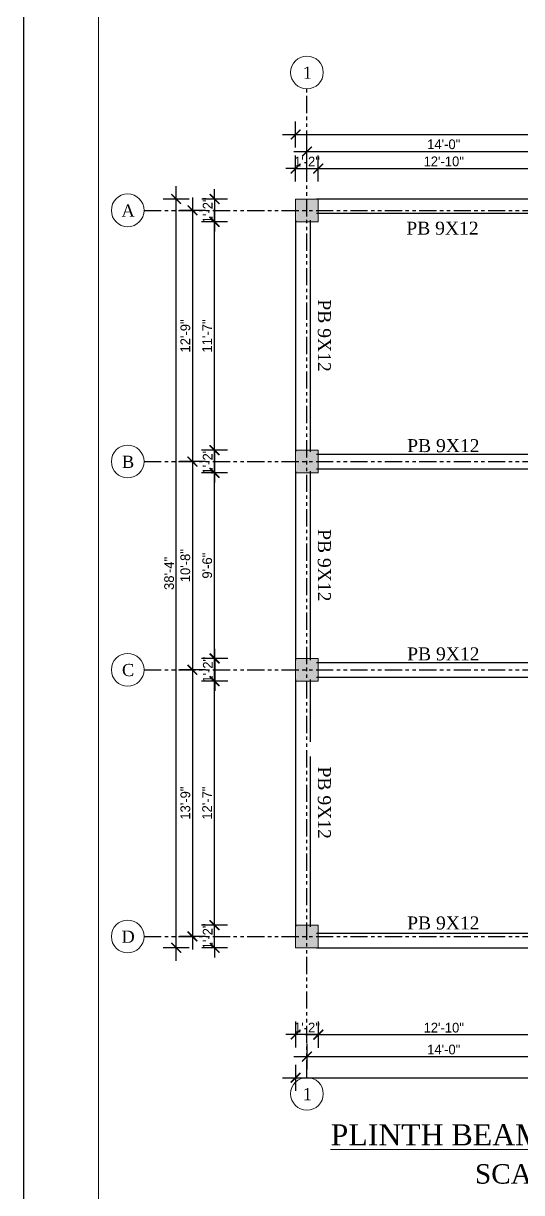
# Model space of a CAD drawing. Header units: inches. Extents: x -2812 to 9774, y -15726 to -746.
# Drawn here: x -2812 to -2504, y -8764 to -8042 of the extents above; entities that cross this region are included whole.
import ezdxf

# ---------------------------------------------------------------- set-up
doc = ezdxf.new("R2010")
doc.units = ezdxf.units.IN
doc.header["$LTSCALE"] = 17
doc.header["$MEASUREMENT"] = 0
doc.linetypes.add('PHANTOM2', pattern=[1.25, 0.625, -0.125, 0.125, -0.125, 0.125, -0.125])
for name, color, linetype, lineweight in [('15 TEXT', 7, 'Continuous', 15), ('25 BOT BAR', 12, 'Continuous', 25), ('column', 20, 'Continuous', 15), ('DOOR & WIN', 1, 'Continuous', 25), ('ELE1', 3, 'Continuous', 9), ('OUTLINE', 1, 'Continuous', 25), ('Profile ele', 4, 'Continuous', 25), ('TEXT', 231, 'Continuous', 20)]:
    doc.layers.add(name, color=color, linetype=linetype, lineweight=lineweight)
doc.layers.add('WINDOW', color=5, linetype='Continuous')
doc.styles.add('ARCHITECTURE', font='stylu.ttf')
doc.styles.add('ARIAL', font='arial.ttf')
doc.dimstyles.new('8 SCALE', dxfattribs={"dimscale": 0, "dimtxt": 6, "dimasz": 6, "dimexe": 8, "dimexo": 8, "dimgap": 1.25, "dimtad": 1, "dimdec": 0, "dimzin": 3, "dimdsep": 46, "dimlunit": 4, "dimtxsty": 'ARCHITECTURE', "dimblk": 'ARCHTICK', "dimcen": 8, "dimdle": 8, "dimclrd": 5, "dimclre": 5, "dimclrt": 7, "dimadec": 0, "dimazin": 0, "dimtfac": 0.75, "dimtdec": 0, "dimtix": 1, "dimtmove": 2, "dimatfit": 3, "dimldrblk": 'ARCHTICK', "dimfxl": 8, "dimfxlon": 1, "dimtolj": 1, "dimtzin": 0, "dimlwd": -1, "dimlwe": -1, "dimarcsym": 0})

# ---------------------------------------------------------------- blocks, each defined once
blk = doc.blocks.new('_ArchTick')
at = {"color": 0, "linetype": 'ByBlock', "const_width": 0.15}
blk.add_lwpolyline([(-0.5, -0.5), (0.5, 0.5)], dxfattribs=at)
blk = doc.blocks.new('*D1452')
at = {"layer": 'Defpoints', "color": 0, "transparency": 16777216}
for p in [(8746.13, -7935.68), (8732.13, -7954.47), (8746.13, -7954.47)]:
    blk.add_point(p, dxfattribs=at)
at = {"layer": 'OUTLINE', "color": 5, "transparency": 16777216}
for p, q in [((8732.13, -7943.68), (8732.13, -7927.68)), ((8746.13, -7943.68), (8746.13, -7927.68)), ((8732.13, -7935.68), (8726.13, -7935.68)), ((8732.13, -7935.68), (8746.13, -7935.68)), ((8746.13, -7935.68), (8752.13, -7935.68))]:
    blk.add_line(p, q, dxfattribs=at)
at = {"layer": 'OUTLINE', "color": 5, "transparency": 16777216, "xscale": 6, "yscale": 6, "zscale": 6}
blk.add_blockref('_ArchTick', (8732.13, -7935.68), dxfattribs=at)
at = {"layer": 'OUTLINE', "color": 5, "transparency": 16777216, "xscale": 6, "yscale": 6, "zscale": 6, "rotation": 180}
blk.add_blockref('_ArchTick', (8746.13, -7935.68), dxfattribs=at)
at = {"layer": 'OUTLINE', "color": 7, "transparency": 16777216, "insert": (8739.13, -7931.37), "char_height": 6, "attachment_point": 5, "style": 'ARCHITECTURE'}
blk.add_mtext('\\A1;1\'-2"', dxfattribs=at)
blk = doc.blocks.new('*D1453')
at = {"layer": 'Defpoints', "color": 0, "transparency": 16777216}
for p in [(8901.13, -7935.65), (8746.13, -7954.47), (8901.13, -7954.47)]:
    blk.add_point(p, dxfattribs=at)
at = {"layer": 'OUTLINE', "color": 5, "transparency": 16777216}
for p, q in [((8746.13, -7943.65), (8746.13, -7927.65)), ((8901.13, -7943.65), (8901.13, -7927.65)), ((8738.13, -7935.65), (8909.13, -7935.65))]:
    blk.add_line(p, q, dxfattribs=at)
at = {"layer": 'OUTLINE', "color": 5, "transparency": 16777216, "xscale": 6, "yscale": 6, "zscale": 6, "rotation": 180}
blk.add_blockref('_ArchTick', (8746.13, -7935.65), dxfattribs=at)
at = {"layer": 'OUTLINE', "color": 5, "transparency": 16777216, "xscale": 6, "yscale": 6, "zscale": 6}
blk.add_blockref('_ArchTick', (8901.13, -7935.65), dxfattribs=at)
at = {"layer": 'OUTLINE', "color": 7, "transparency": 16777216, "insert": (8823.63, -7931.29), "char_height": 6, "attachment_point": 5, "style": 'ARCHITECTURE'}
blk.add_mtext('\\A1;12\'-10"', dxfattribs=at)
blk = doc.blocks.new('*D1457')
at = {"layer": 'Defpoints', "color": 0, "transparency": 16777216}
for p in [(8908.13, -7925.14), (8739.13, -7955.47), (8908.13, -7955.47)]:
    blk.add_point(p, dxfattribs=at)
at = {"layer": 'OUTLINE', "color": 5, "transparency": 16777216}
for p, q in [((8739.13, -7933.14), (8739.13, -7917.14)), ((8908.13, -7933.14), (8908.13, -7917.14)), ((8731.13, -7925.14), (8916.13, -7925.14))]:
    blk.add_line(p, q, dxfattribs=at)
at = {"layer": 'OUTLINE', "color": 5, "transparency": 16777216, "xscale": 6, "yscale": 6, "zscale": 6, "rotation": 180}
blk.add_blockref('_ArchTick', (8739.13, -7925.14), dxfattribs=at)
at = {"layer": 'OUTLINE', "color": 5, "transparency": 16777216, "xscale": 6, "yscale": 6, "zscale": 6}
blk.add_blockref('_ArchTick', (8908.13, -7925.14), dxfattribs=at)
at = {"layer": 'OUTLINE', "color": 7, "transparency": 16777216, "insert": (8823.63, -7920.74), "char_height": 6, "attachment_point": 5, "style": 'ARCHITECTURE'}
blk.add_mtext('\\A1;14\'-0"', dxfattribs=at)
blk = doc.blocks.new('*D1459')
at = {"layer": 'Defpoints', "color": 0, "transparency": 16777216}
for p in [(9044.59, -7914.64), (8732.13, -7954.47), (9044.59, -7954.47)]:
    blk.add_point(p, dxfattribs=at)
at = {"layer": 'OUTLINE', "color": 5, "transparency": 16777216}
for p, q in [((8732.13, -7922.64), (8732.13, -7906.64)), ((9044.59, -7922.64), (9044.59, -7906.64)), ((8724.13, -7914.64), (9052.59, -7914.64))]:
    blk.add_line(p, q, dxfattribs=at)
at = {"layer": 'OUTLINE', "color": 5, "transparency": 16777216, "xscale": 6, "yscale": 6, "zscale": 6, "rotation": 180}
blk.add_blockref('_ArchTick', (8732.13, -7914.64), dxfattribs=at)
at = {"layer": 'OUTLINE', "color": 5, "transparency": 16777216, "xscale": 6, "yscale": 6, "zscale": 6}
blk.add_blockref('_ArchTick', (9044.59, -7914.64), dxfattribs=at)
at = {"layer": 'OUTLINE', "color": 7, "transparency": 16777216, "insert": (8888.36, -7910.24), "char_height": 6, "attachment_point": 5, "style": 'ARCHITECTURE'}
blk.add_mtext('\\A1;25\'-10"', dxfattribs=at)
blk = doc.blocks.new('*D1471')
at = {"layer": 'Defpoints', "color": 0, "transparency": 16777216}
for p in [(8739.13, -8415.47), (8908.13, -8415.47), (8908.13, -8483.64)]:
    blk.add_point(p, dxfattribs=at)
at = {"layer": 'OUTLINE', "color": 5, "transparency": 16777216}
for p, q in [((8739.13, -8475.64), (8739.13, -8491.64)), ((8908.13, -8475.64), (8908.13, -8491.64)), ((8731.13, -8483.64), (8916.13, -8483.64))]:
    blk.add_line(p, q, dxfattribs=at)
at = {"layer": 'OUTLINE', "color": 5, "transparency": 16777216, "xscale": 6, "yscale": 6, "zscale": 6, "rotation": 180}
blk.add_blockref('_ArchTick', (8739.13, -8483.64), dxfattribs=at)
at = {"layer": 'OUTLINE', "color": 5, "transparency": 16777216, "xscale": 6, "yscale": 6, "zscale": 6}
blk.add_blockref('_ArchTick', (8908.13, -8483.64), dxfattribs=at)
at = {"layer": 'OUTLINE', "color": 7, "transparency": 16777216, "insert": (8823.63, -8479.24), "char_height": 6, "attachment_point": 5, "style": 'ARCHITECTURE'}
blk.add_mtext('\\A1;14\'-0"', dxfattribs=at)
blk = doc.blocks.new('*D1473')
at = {"layer": 'Defpoints', "color": 0, "transparency": 16777216}
for p in [(8732.13, -8416.47), (9044.59, -8416.47), (9044.59, -8496.65)]:
    blk.add_point(p, dxfattribs=at)
at = {"layer": 'OUTLINE', "color": 5, "transparency": 16777216}
for p, q in [((8732.13, -8488.65), (8732.13, -8504.65)), ((9044.59, -8488.65), (9044.59, -8504.65)), ((8724.13, -8496.65), (9052.59, -8496.65))]:
    blk.add_line(p, q, dxfattribs=at)
at = {"layer": 'OUTLINE', "color": 5, "transparency": 16777216, "xscale": 6, "yscale": 6, "zscale": 6, "rotation": 180}
blk.add_blockref('_ArchTick', (8732.13, -8496.65), dxfattribs=at)
at = {"layer": 'OUTLINE', "color": 5, "transparency": 16777216, "xscale": 6, "yscale": 6, "zscale": 6}
blk.add_blockref('_ArchTick', (9044.59, -8496.65), dxfattribs=at)
at = {"layer": 'OUTLINE', "color": 7, "transparency": 16777216, "insert": (8888.36, -8492.25), "char_height": 6, "attachment_point": 5, "style": 'ARCHITECTURE'}
blk.add_mtext('\\A1;25\'-10"', dxfattribs=at)
blk = doc.blocks.new('*D1475')
at = {"layer": 'Defpoints', "color": 0, "transparency": 16777216}
for p in [(8682.12, -8402.47), (8732.13, -8402.47), (8732.13, -8416.47)]:
    blk.add_point(p, dxfattribs=at)
at = {"layer": 'OUTLINE', "color": 5, "transparency": 16777216}
for p, q in [((8682.12, -8402.47), (8682.12, -8396.47)), ((8690.12, -8402.47), (8674.12, -8402.47)), ((8682.12, -8416.47), (8682.12, -8402.47)), ((8690.12, -8416.47), (8674.12, -8416.47)), ((8682.12, -8416.47), (8682.12, -8422.47))]:
    blk.add_line(p, q, dxfattribs=at)
at = {"layer": 'OUTLINE', "color": 5, "transparency": 16777216, "xscale": 6, "yscale": 6, "zscale": 6}
for p, rotation in [((8682.12, -8402.47), 270), ((8682.12, -8416.47), 90)]:
    blk.add_blockref('_ArchTick', p, dxfattribs=dict(at, rotation=rotation))
at = {"layer": 'OUTLINE', "color": 7, "transparency": 16777216, "insert": (8677.81, -8409.47), "char_height": 6, "attachment_point": 5, "rotation": 90, "style": 'ARCHITECTURE'}
blk.add_mtext('\\A1;1\'-2"', dxfattribs=at)
blk = doc.blocks.new('*D1476')
at = {"layer": 'Defpoints', "color": 0, "transparency": 16777216}
for p in [(8732.13, -7954.47), (8682.12, -7968.47), (8732.13, -7968.47)]:
    blk.add_point(p, dxfattribs=at)
at = {"layer": 'OUTLINE', "color": 5, "transparency": 16777216}
for p, q in [((8682.12, -7954.47), (8682.12, -7948.47)), ((8690.12, -7954.47), (8674.12, -7954.47)), ((8682.12, -7954.47), (8682.12, -7968.47)), ((8690.12, -7968.47), (8674.12, -7968.47)), ((8682.12, -7968.47), (8682.12, -7974.47))]:
    blk.add_line(p, q, dxfattribs=at)
at = {"layer": 'OUTLINE', "color": 5, "transparency": 16777216, "xscale": 6, "yscale": 6, "zscale": 6}
for p, rotation in [((8682.12, -7954.47), 270), ((8682.12, -7968.47), 90)]:
    blk.add_blockref('_ArchTick', p, dxfattribs=dict(at, rotation=rotation))
at = {"layer": 'OUTLINE', "color": 7, "transparency": 16777216, "insert": (8677.81, -7961.47), "char_height": 6, "attachment_point": 5, "rotation": 90, "style": 'ARCHITECTURE'}
blk.add_mtext('\\A1;1\'-2"', dxfattribs=at)
blk = doc.blocks.new('*D1477')
at = {"layer": 'Defpoints', "color": 0, "transparency": 16777216}
for p in [(8732.13, -7968.47), (8681.91, -8109.47), (8732.13, -8109.47)]:
    blk.add_point(p, dxfattribs=at)
at = {"layer": 'OUTLINE', "color": 5, "transparency": 16777216}
for p, q in [((8681.91, -7960.47), (8681.91, -8117.47)), ((8689.91, -7968.47), (8673.91, -7968.47)), ((8689.91, -8109.47), (8673.91, -8109.47))]:
    blk.add_line(p, q, dxfattribs=at)
at = {"layer": 'OUTLINE', "color": 5, "transparency": 16777216, "xscale": 6, "yscale": 6, "zscale": 6}
for p, rotation in [((8681.91, -7968.47), 90), ((8681.91, -8109.47), 270)]:
    blk.add_blockref('_ArchTick', p, dxfattribs=dict(at, rotation=rotation))
at = {"layer": 'OUTLINE', "color": 7, "transparency": 16777216, "insert": (8677.45, -8038.97), "char_height": 6, "attachment_point": 5, "rotation": 90, "style": 'ARCHITECTURE'}
blk.add_mtext('\\A1;11\'-7"', dxfattribs=at)
blk = doc.blocks.new('*D1478')
at = {"layer": 'Defpoints', "color": 0, "transparency": 16777216}
for p in [(8732.13, -8109.47), (8682.12, -8123.47), (8732.13, -8123.47)]:
    blk.add_point(p, dxfattribs=at)
at = {"layer": 'OUTLINE', "color": 5, "transparency": 16777216}
for p, q in [((8682.12, -8109.47), (8682.12, -8103.47)), ((8690.12, -8109.47), (8674.12, -8109.47)), ((8682.12, -8109.47), (8682.12, -8123.47)), ((8690.12, -8123.47), (8674.12, -8123.47)), ((8682.12, -8123.47), (8682.12, -8129.47))]:
    blk.add_line(p, q, dxfattribs=at)
at = {"layer": 'OUTLINE', "color": 5, "transparency": 16777216, "xscale": 6, "yscale": 6, "zscale": 6}
for p, rotation in [((8682.12, -8109.47), 270), ((8682.12, -8123.47), 90)]:
    blk.add_blockref('_ArchTick', p, dxfattribs=dict(at, rotation=rotation))
at = {"layer": 'OUTLINE', "color": 7, "transparency": 16777216, "insert": (8677.81, -8116.47), "char_height": 6, "attachment_point": 5, "rotation": 90, "style": 'ARCHITECTURE'}
blk.add_mtext('\\A1;1\'-2"', dxfattribs=at)
blk = doc.blocks.new('*D1479')
at = {"layer": 'Defpoints', "color": 0, "transparency": 16777216}
for p in [(8732.13, -8123.47), (8681.92, -8237.95), (8732.13, -8237.95)]:
    blk.add_point(p, dxfattribs=at)
at = {"layer": 'OUTLINE', "color": 5, "transparency": 16777216}
for p, q in [((8681.92, -8115.47), (8681.92, -8245.95)), ((8689.92, -8123.47), (8673.92, -8123.47)), ((8689.92, -8237.95), (8673.92, -8237.95))]:
    blk.add_line(p, q, dxfattribs=at)
at = {"layer": 'OUTLINE', "color": 5, "transparency": 16777216, "xscale": 6, "yscale": 6, "zscale": 6}
for p, rotation in [((8681.92, -8123.47), 90), ((8681.92, -8237.95), 270)]:
    blk.add_blockref('_ArchTick', p, dxfattribs=dict(at, rotation=rotation))
at = {"layer": 'OUTLINE', "color": 7, "transparency": 16777216, "insert": (8677.55, -8180.71), "char_height": 6, "attachment_point": 5, "rotation": 90, "style": 'ARCHITECTURE'}
blk.add_mtext('\\A1;9\'-6"', dxfattribs=at)
blk = doc.blocks.new('*D1480')
at = {"layer": 'Defpoints', "color": 0, "transparency": 16777216}
for p in [(8732.13, -8237.95), (8682.2, -8251.95), (8732.13, -8251.95)]:
    blk.add_point(p, dxfattribs=at)
at = {"layer": 'OUTLINE', "color": 5, "transparency": 16777216}
for p, q in [((8690.2, -8237.95), (8674.2, -8237.95)), ((8682.2, -8237.95), (8682.2, -8231.95)), ((8682.2, -8237.95), (8682.2, -8251.95)), ((8690.2, -8251.95), (8674.2, -8251.95)), ((8682.2, -8251.95), (8682.2, -8257.95))]:
    blk.add_line(p, q, dxfattribs=at)
at = {"layer": 'OUTLINE', "color": 5, "transparency": 16777216, "xscale": 6, "yscale": 6, "zscale": 6}
for p, rotation in [((8682.2, -8237.95), 270), ((8682.2, -8251.95), 90)]:
    blk.add_blockref('_ArchTick', p, dxfattribs=dict(at, rotation=rotation))
at = {"layer": 'OUTLINE', "color": 7, "transparency": 16777216, "insert": (8677.89, -8244.95), "char_height": 6, "attachment_point": 5, "rotation": 90, "style": 'ARCHITECTURE'}
blk.add_mtext('\\A1;1\'-2"', dxfattribs=at)
blk = doc.blocks.new('*D1481')
at = {"layer": 'Defpoints', "color": 0, "transparency": 16777216}
for p in [(8732.13, -8251.95), (8681.91, -8402.47), (8732.13, -8402.47)]:
    blk.add_point(p, dxfattribs=at)
at = {"layer": 'OUTLINE', "color": 5, "transparency": 16777216}
for p, q in [((8681.91, -8243.95), (8681.91, -8410.47)), ((8689.91, -8251.95), (8673.91, -8251.95)), ((8689.91, -8402.47), (8673.91, -8402.47))]:
    blk.add_line(p, q, dxfattribs=at)
at = {"layer": 'OUTLINE', "color": 5, "transparency": 16777216, "xscale": 6, "yscale": 6, "zscale": 6}
for p, rotation in [((8681.91, -8251.95), 90), ((8681.91, -8402.47), 270)]:
    blk.add_blockref('_ArchTick', p, dxfattribs=dict(at, rotation=rotation))
at = {"layer": 'OUTLINE', "color": 7, "transparency": 16777216, "insert": (8677.45, -8327.21), "char_height": 6, "attachment_point": 5, "rotation": 90, "style": 'ARCHITECTURE'}
blk.add_mtext('\\A1;12\'-7"', dxfattribs=at)
blk = doc.blocks.new('*D1482')
at = {"layer": 'Defpoints', "color": 0, "transparency": 16777216}
for p in [(8733.13, -7961.47), (8668.4, -8116.47), (8733.13, -8116.47)]:
    blk.add_point(p, dxfattribs=at)
at = {"layer": 'OUTLINE', "color": 5, "transparency": 16777216}
for p, q in [((8668.4, -7953.47), (8668.4, -8124.47)), ((8676.4, -7961.47), (8660.4, -7961.47)), ((8676.4, -8116.47), (8660.4, -8116.47))]:
    blk.add_line(p, q, dxfattribs=at)
at = {"layer": 'OUTLINE', "color": 5, "transparency": 16777216, "xscale": 6, "yscale": 6, "zscale": 6}
for p, rotation in [((8668.4, -7961.47), 90), ((8668.4, -8116.47), 270)]:
    blk.add_blockref('_ArchTick', p, dxfattribs=dict(at, rotation=rotation))
at = {"layer": 'OUTLINE', "color": 7, "transparency": 16777216, "insert": (8664.05, -8038.97), "char_height": 6, "attachment_point": 5, "rotation": 90, "style": 'ARCHITECTURE'}
blk.add_mtext('\\A1;12\'-9"', dxfattribs=at)
blk = doc.blocks.new('*D1483')
at = {"layer": 'Defpoints', "color": 0, "transparency": 16777216}
for p in [(8733.13, -8116.47), (8668.4, -8244.95), (8733.13, -8244.95)]:
    blk.add_point(p, dxfattribs=at)
at = {"layer": 'OUTLINE', "color": 5, "transparency": 16777216}
for p, q in [((8668.4, -8108.47), (8668.4, -8252.95)), ((8676.4, -8116.47), (8660.4, -8116.47)), ((8676.4, -8244.95), (8660.4, -8244.95))]:
    blk.add_line(p, q, dxfattribs=at)
at = {"layer": 'OUTLINE', "color": 5, "transparency": 16777216, "xscale": 6, "yscale": 6, "zscale": 6}
for p, rotation in [((8668.4, -8116.47), 90), ((8668.4, -8244.95), 270)]:
    blk.add_blockref('_ArchTick', p, dxfattribs=dict(at, rotation=rotation))
at = {"layer": 'OUTLINE', "color": 7, "transparency": 16777216, "insert": (8664.03, -8180.71), "char_height": 6, "attachment_point": 5, "rotation": 90, "style": 'ARCHITECTURE'}
blk.add_mtext('\\A1;10\'-8"', dxfattribs=at)
blk = doc.blocks.new('*D1484')
at = {"layer": 'Defpoints', "color": 0, "transparency": 16777216}
for p in [(8733.13, -8244.95), (8668.4, -8409.47), (8733.13, -8409.47)]:
    blk.add_point(p, dxfattribs=at)
at = {"layer": 'OUTLINE', "color": 5, "transparency": 16777216}
for p, q in [((8668.4, -8236.95), (8668.4, -8417.47)), ((8676.4, -8244.95), (8660.4, -8244.95)), ((8676.4, -8409.47), (8660.4, -8409.47))]:
    blk.add_line(p, q, dxfattribs=at)
at = {"layer": 'OUTLINE', "color": 5, "transparency": 16777216, "xscale": 6, "yscale": 6, "zscale": 6}
for p, rotation in [((8668.4, -8244.95), 90), ((8668.4, -8409.47), 270)]:
    blk.add_blockref('_ArchTick', p, dxfattribs=dict(at, rotation=rotation))
at = {"layer": 'OUTLINE', "color": 7, "transparency": 16777216, "insert": (8664.05, -8327.21), "char_height": 6, "attachment_point": 5, "rotation": 90, "style": 'ARCHITECTURE'}
blk.add_mtext('\\A1;13\'-9"', dxfattribs=at)
blk = doc.blocks.new('*D1485')
at = {"layer": 'Defpoints', "color": 0, "transparency": 16777216}
for p in [(8658.4, -7954.47), (8732.13, -7954.47), (8732.13, -8416.47)]:
    blk.add_point(p, dxfattribs=at)
at = {"layer": 'OUTLINE', "color": 5, "transparency": 16777216}
for p, q in [((8658.4, -8424.47), (8658.4, -7946.47)), ((8666.4, -7954.47), (8650.4, -7954.47)), ((8666.4, -8416.47), (8650.4, -8416.47))]:
    blk.add_line(p, q, dxfattribs=at)
at = {"layer": 'OUTLINE', "color": 5, "transparency": 16777216, "xscale": 6, "yscale": 6, "zscale": 6}
for p, rotation in [((8658.4, -7954.47), 90), ((8658.4, -8416.47), 270)]:
    blk.add_blockref('_ArchTick', p, dxfattribs=dict(at, rotation=rotation))
at = {"layer": 'OUTLINE', "color": 7, "transparency": 16777216, "insert": (8654.02, -8185.47), "char_height": 6, "attachment_point": 5, "rotation": 90, "style": 'ARCHITECTURE'}
blk.add_mtext('\\A1;38\'-4"', dxfattribs=at)
blk = doc.blocks.new('*D1487')
at = {"layer": 'Defpoints', "color": 0, "transparency": 16777216}
for p in [(8746.13, -8416.47), (8901.13, -8416.47), (8746.13, -8470.14)]:
    blk.add_point(p, dxfattribs=at)
at = {"layer": 'OUTLINE', "color": 5, "transparency": 16777216}
for p, q in [((8746.13, -8462.14), (8746.13, -8478.14)), ((8901.13, -8462.14), (8901.13, -8478.14)), ((8909.13, -8470.14), (8738.13, -8470.14))]:
    blk.add_line(p, q, dxfattribs=at)
at = {"layer": 'OUTLINE', "color": 5, "transparency": 16777216, "xscale": 6, "yscale": 6, "zscale": 6, "rotation": 180}
blk.add_blockref('_ArchTick', (8746.13, -8470.14), dxfattribs=at)
at = {"layer": 'OUTLINE', "color": 5, "transparency": 16777216, "xscale": 6, "yscale": 6, "zscale": 6}
blk.add_blockref('_ArchTick', (8901.13, -8470.14), dxfattribs=at)
at = {"layer": 'OUTLINE', "color": 7, "transparency": 16777216, "insert": (8823.63, -8465.79), "char_height": 6, "attachment_point": 5, "style": 'ARCHITECTURE'}
blk.add_mtext('\\A1;12\'-10"', dxfattribs=at)
blk = doc.blocks.new('*D1488')
at = {"layer": 'Defpoints', "color": 0, "transparency": 16777216}
for p in [(8732.13, -8416.47), (8746.13, -8416.47), (8732.13, -8469.97)]:
    blk.add_point(p, dxfattribs=at)
at = {"layer": 'OUTLINE', "color": 5, "transparency": 16777216}
for p, q in [((8732.13, -8461.97), (8732.13, -8477.97)), ((8746.13, -8461.97), (8746.13, -8477.97)), ((8732.13, -8469.97), (8726.13, -8469.97)), ((8746.13, -8469.97), (8732.13, -8469.97)), ((8746.13, -8469.97), (8752.13, -8469.97))]:
    blk.add_line(p, q, dxfattribs=at)
at = {"layer": 'OUTLINE', "color": 5, "transparency": 16777216, "xscale": 6, "yscale": 6, "zscale": 6}
blk.add_blockref('_ArchTick', (8732.13, -8469.97), dxfattribs=at)
at = {"layer": 'OUTLINE', "color": 5, "transparency": 16777216, "xscale": 6, "yscale": 6, "zscale": 6, "rotation": 180}
blk.add_blockref('_ArchTick', (8746.13, -8469.97), dxfattribs=at)
at = {"layer": 'OUTLINE', "color": 7, "transparency": 16777216, "insert": (8739.13, -8465.66), "char_height": 6, "attachment_point": 5, "style": 'ARCHITECTURE'}
blk.add_mtext('\\A1;1\'-2"', dxfattribs=at)
blk = doc.blocks.new('B1')
at = {"layer": 'column'}
h = blk.add_hatch(color=256, dxfattribs=at)
h.dxf.hatch_style = 1
h.paths.add_polyline_path([(8746.13, -7954.47), (8732.13, -7954.47), (8732.13, -7968.47), (8746.13, -7968.47)])
h = blk.add_hatch(color=256, dxfattribs=at)
h.dxf.hatch_style = 1
h.paths.add_polyline_path([(8746.13, -8109.47), (8732.13, -8109.47), (8732.13, -8123.47), (8746.13, -8123.47)])
h = blk.add_hatch(color=256, dxfattribs=at)
h.dxf.hatch_style = 1
h.paths.add_polyline_path([(8746.13, -8237.95), (8732.13, -8237.95), (8732.13, -8251.95), (8746.13, -8251.95)])
h = blk.add_hatch(color=256, dxfattribs=at)
h.dxf.hatch_style = 1
h.paths.add_polyline_path([(8746.13, -8402.47), (8732.13, -8402.47), (8732.13, -8416.47), (8746.13, -8416.47)])
for points in [[(8732.13, -7968.47), (8746.13, -7968.47), (8746.13, -7954.47), (8732.13, -7954.47)], [(8732.13, -8123.47), (8746.13, -8123.47), (8746.13, -8109.47), (8732.13, -8109.47)], [(8732.13, -8251.95), (8746.13, -8251.95), (8746.13, -8237.95), (8732.13, -8237.95)], [(8732.13, -8416.47), (8746.13, -8416.47), (8746.13, -8402.47), (8732.13, -8402.47)]]:
    blk.add_lwpolyline(points, close=True, dxfattribs=at)
at = {"layer": 'DOOR & WIN', "color": 6, "linetype": 'PHANTOM2'}
for p, q in [((8739.13, -8496.47), (8739.13, -7886.47)), ((8638.51, -7961.47), (9129.9, -7961.47)), ((8638.51, -8116.47), (9129.9, -8116.47)), ((8638.51, -8244.95), (9129.9, -8244.95)), ((8638.51, -8409.47), (9129.9, -8409.47))]:
    blk.add_line(p, q, dxfattribs=at)
at = {"layer": 'Profile ele'}
for p, q in [((8902.13, -7954.47), (8745.13, -7954.47)), ((8902.13, -7963.47), (8745.13, -7963.47)), ((8732.13, -7967.47), (8732.13, -8110.47)), ((8741.13, -7967.47), (8741.13, -8110.47)), ((8745.13, -8111.97), (8902.13, -8111.97)), ((8732.13, -8122.47), (8732.13, -8238.95)), ((8741.13, -8122.47), (8741.13, -8238.95)), ((8745.13, -8120.97), (8902.13, -8120.97)), ((8745.13, -8240.45), (8902.13, -8240.45)), ((8732.13, -8250.95), (8732.13, -8403.47)), ((8741.13, -8250.95), (8741.13, -8289.47)), ((8745.13, -8249.45), (8857.13, -8249.45)), ((8857.13, -8249.45), (8902.13, -8249.45)), ((8741.13, -8298.47), (8741.13, -8403.47)), ((8745.13, -8407.47), (8857.13, -8407.47)), ((8857.13, -8407.47), (8902.13, -8407.47)), ((8745.13, -8416.47), (8902.13, -8416.47))]:
    blk.add_line(p, q, dxfattribs=at)
at = {"layer": 'WINDOW', "linetype": 'Continuous', "lineweight": 5, "ltscale": 0.5}
for centre in [(8739.13, -7876.37), (8628.41, -7961.47), (8628.41, -8116.47), (8628.41, -8244.95), (8628.41, -8409.47), (8739.13, -8506.57)]:
    blk.add_circle(centre, 10.1, dxfattribs=at)
at = {"layer": '15 TEXT', "color": 3, "lineweight": 60, "char_height": 8, "width": 383.5653, "attachment_point": 7, "style": 'ARIAL'}
for insert in [(8800.52, -7976.58), (8801.06, -8110.76), (8801.06, -8239.25), (8801.06, -8405.26)]:
    blk.add_mtext('{\\fTimes New Roman|b0|i0|c0|p18;PB 9X12}', dxfattribs=dict(at, insert=insert))
at = {"layer": '15 TEXT', "color": 3, "lineweight": 60, "char_height": 8, "width": 383.5653, "attachment_point": 7, "rotation": 270, "style": 'ARIAL'}
for insert in [(8745.77, -8016.4), (8745.77, -8158.14), (8745.77, -8304.64)]:
    blk.add_mtext('{\\fTimes New Roman|b0|i0|c0|p18;PB 9X12}', dxfattribs=dict(at, insert=insert))
at = {"layer": '15 TEXT', "attachment_point": 1, "style": 'ARIAL'}
for s, insert, char_height, width in [('{\\fTimes New Roman|b0|i0|c0|p18;\\LPLINTH BEAM FRAMING PLAN}', (8753.75, -8525.36), 13, 510.3859), ('{\\fTimes New Roman|b0|i0|c0|p18;SCALE: 1"=8\'}', (8842.87, -8549.99), 12, 393.7046)]:
    blk.add_mtext(s, dxfattribs=dict(at, insert=insert, char_height=char_height, width=width))
at = {"layer": 'TEXT', "char_height": 7.5, "attachment_point": 5}
for s, insert in [('{\\fTimes New Roman|b0|i0|c0|p18;\\C1;1}', (8739.38, -7876.54)), ('{\\fTimes New Roman|b0|i0|c0|p18;\\C1;A}', (8628.66, -7961.64)), ('{\\fTimes New Roman|b0|i0|c0|p18;\\C1;B}', (8628.66, -8116.64)), ('{\\fTimes New Roman|b0|i0|c0|p18;\\C1;C}', (8628.66, -8245.13)), ('{\\fTimes New Roman|b0|i0|c0|p18;\\C1;D}', (8628.66, -8409.64)), ('{\\fTimes New Roman|b0|i0|c0|p18;\\C1;1}', (8739.38, -8506.74))]:
    blk.add_mtext(s, dxfattribs=dict(at, insert=insert))
at = {"layer": 'OUTLINE'}
for p1, p2, distance, text, picture, middle in [((8732.13, -7954.47), (9044.59, -7954.47), 39.83, '25\'-10"', '*D1459', (8888.36, -7910.24)), ((8739.13, -7955.47), (8908.13, -7955.47), 30.33, '14\'-0"', '*D1457', (8823.63, -7920.74)), ((8746.13, -7954.47), (8901.13, -7954.47), 18.82, '12\'-10"', '*D1453', (8823.63, -7931.29)), ((8732.13, -8416.47), (8732.13, -7954.47), 73.72, '38\'-4"', '*D1485', (8654.02, -8185.47)), ((8733.13, -7961.47), (8733.13, -8116.47), -64.72, '12\'-9"', '*D1482', (8664.05, -8038.97)), ((8732.13, -7968.47), (8732.13, -8109.47), -50.21, '11\'-7"', '*D1477', (8677.45, -8038.97)), ((8732.13, -8416.47), (9044.59, -8416.47), -80.18, '25\'-10"', '*D1473', (8888.36, -8492.25)), ((8739.13, -8415.47), (8908.13, -8415.47), -68.17, '14\'-0"', '*D1471', (8823.63, -8479.24))]:
    dim = blk.add_aligned_dim(p1=p1, p2=p2, distance=distance, text=text, dimstyle='8 SCALE', override={"dimscale": 1}, dxfattribs=at)
    dim.commit()
    dim.dimension.update_dxf_attribs({"geometry": picture, "text_midpoint": middle})
for p1, p2, distance, picture, middle in [((8732.13, -7954.47), (8746.13, -7954.47), 18.79, '*D1452', (8739.13, -7931.37)), ((8732.13, -7954.47), (8732.13, -7968.47), -50, '*D1476', (8677.81, -7961.47)), ((8733.13, -8116.47), (8733.13, -8244.95), -64.72, '*D1483', (8664.03, -8180.71)), ((8732.13, -8109.47), (8732.13, -8123.47), -50, '*D1478', (8677.81, -8116.47)), ((8732.13, -8123.47), (8732.13, -8237.95), -50.21, '*D1479', (8677.55, -8180.71)), ((8733.13, -8244.95), (8733.13, -8409.47), -64.72, '*D1484', (8664.05, -8327.21)), ((8732.13, -8237.95), (8732.13, -8251.95), -49.92, '*D1480', (8677.89, -8244.95)), ((8732.13, -8251.95), (8732.13, -8402.47), -50.21, '*D1481', (8677.45, -8327.21)), ((8732.13, -8416.47), (8732.13, -8402.47), 50, '*D1475', (8677.81, -8409.47))]:
    dim = blk.add_aligned_dim(p1=p1, p2=p2, distance=distance, dimstyle='8 SCALE', override={"dimscale": 1}, dxfattribs=at)
    dim.commit()
    dim.dimension.update_dxf_attribs({"geometry": picture, "text_midpoint": middle})
dim = blk.add_linear_dim(base=(8732.13, -8469.97), p1=(8746.13, -8416.47), p2=(8732.13, -8416.47), dimstyle='8 SCALE', override={"dimscale": 1}, dxfattribs=at)
dim.commit()
dim.dimension.update_dxf_attribs({"geometry": '*D1488', "text_midpoint": (8739.13, -8465.66)})
dim = blk.add_linear_dim(base=(8746.13, -8470.14), p1=(8901.13, -8416.47), p2=(8746.13, -8416.47), text='12\'-10"', dimstyle='8 SCALE', override={"dimscale": 1}, dxfattribs=at)
dim.commit()
dim.dimension.update_dxf_attribs({"geometry": '*D1487', "text_midpoint": (8823.63, -8465.79)})

msp = doc.modelspace()

# ---------------------------------------------------------------- linework, layer by layer
at = {"layer": 'Defpoints'}
msp.add_lwpolyline([(366.02, -7279.49), (-2811.58, -7279.49), (-2811.58, -9527.46), (366.02, -9527.46)], close=True, dxfattribs=at)
at = {"layer": 'ELE1'}
msp.add_lwpolyline([(-2765.26, -7325.81), (319.71, -7325.81), (319.71, -9481.14), (-2765.26, -9481.14)], close=True, dxfattribs=at)

# ---------------------------------------------------------------- block references
at = {"layer": '25 BOT BAR'}
msp.add_blockref('B1', (-11375.54, -196.03), dxfattribs=at)

doc.saveas('drawing.dxf')
